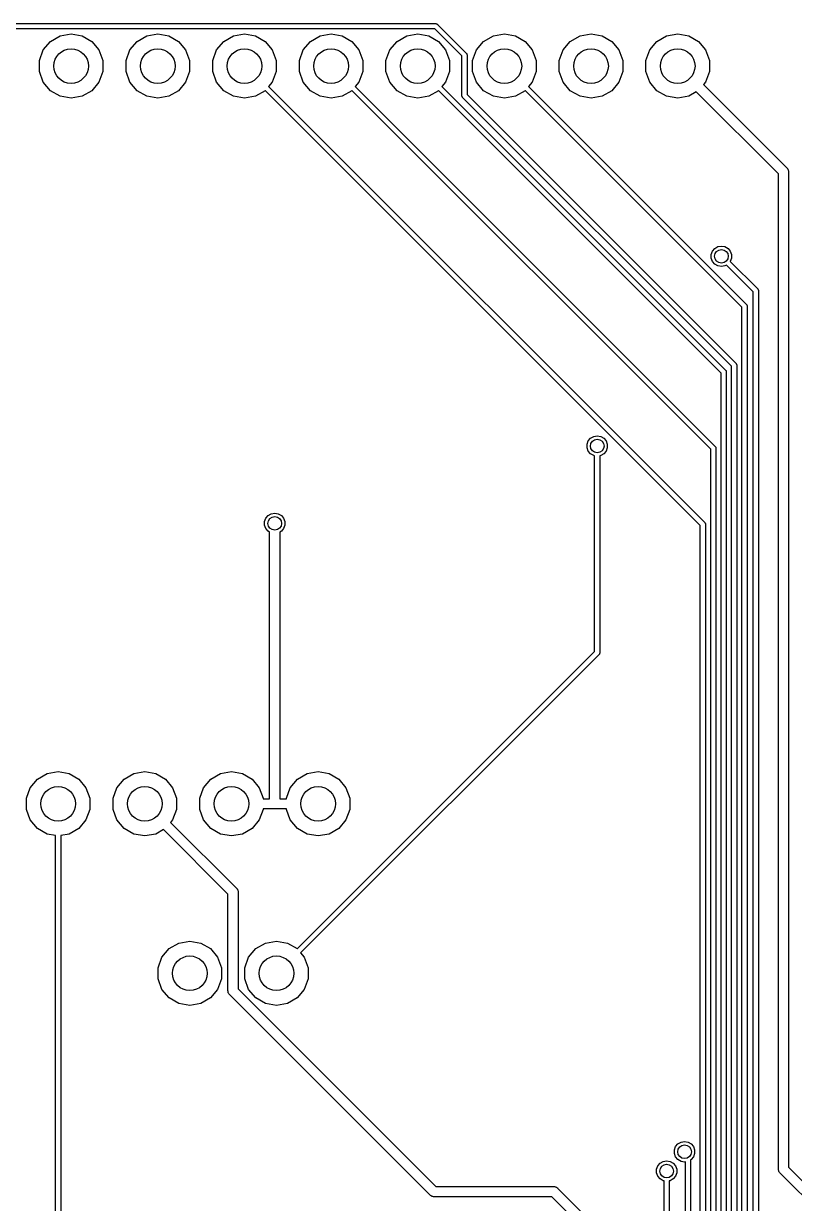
# Model space of a CAD drawing. Extents: x 0 to 100, y -163 to 0.
# Drawn here: x 26.93 to 49.52, y -35.85 to -1.25 of the extents above; entities that cross this region are included whole.
import ezdxf

# ---------------------------------------------------------------- set-up
doc = ezdxf.new("R2010")
doc.units = 0
doc.header["$MEASUREMENT"] = 0
doc.layers.add('BLACK', color=7, linetype='CONTINUOUS')

msp = doc.modelspace()

# ---------------------------------------------------------------- linework, layer by layer
at = {"layer": 'Black'}
for p, q in [((21.8688, -1.255), (39.0094, -1.255)), ((39.0094, -1.255), (39.0127, -1.25558)), ((39.0127, -1.25558), (39.016, -1.25529)), ((39.016, -1.25529), (39.0257, -1.25787)), ((39.0257, -1.25787), (39.0355, -1.2596)), ((39.0355, -1.2596), (39.0384, -1.26127)), ((39.0384, -1.26127), (39.0416, -1.26214)), ((39.0416, -1.26214), (39.0498, -1.26785)), ((39.0498, -1.26785), (39.0584, -1.27283)), ((39.0584, -1.27283), (39.0605, -1.27539)), ((39.0605, -1.27539), (39.0633, -1.27732)), ((39.0633, -1.27732), (39.9051, -2.11912)), ((38.9778, -1.4074), (21.9004, -1.4074)), ((27.7136, -1.77732), (27.9973, -1.6135)), ((27.9973, -1.6135), (28.32, -1.55661)), ((28.32, -1.55661), (28.6427, -1.6135)), ((28.6427, -1.6135), (28.9264, -1.77732)), ((30.2536, -1.77732), (30.5373, -1.6135)), ((30.5373, -1.6135), (30.86, -1.55661)), ((30.86, -1.55661), (31.1827, -1.6135)), ((31.1827, -1.6135), (31.4664, -1.77732)), ((32.7936, -1.77732), (33.0773, -1.6135)), ((33.0773, -1.6135), (33.4, -1.55661)), ((33.4, -1.55661), (33.7227, -1.6135)), ((33.7227, -1.6135), (34.0064, -1.77732)), ((35.3336, -1.77732), (35.6173, -1.6135)), ((35.6173, -1.6135), (35.94, -1.55661)), ((35.94, -1.55661), (36.2627, -1.6135)), ((36.2627, -1.6135), (36.5464, -1.77732)), ((37.8736, -1.77732), (38.1573, -1.6135)), ((38.1573, -1.6135), (38.48, -1.55661)), ((38.48, -1.55661), (38.8027, -1.6135)), ((38.8027, -1.6135), (39.0864, -1.77732)), ((39.775, -2.20456), (38.9778, -1.4074)), ((40.4136, -1.77732), (40.6973, -1.6135)), ((40.6973, -1.6135), (41.02, -1.55661)), ((41.02, -1.55661), (41.3427, -1.6135)), ((41.3427, -1.6135), (41.6264, -1.77732)), ((42.9536, -1.77732), (43.2373, -1.6135)), ((43.2373, -1.6135), (43.56, -1.55661)), ((43.56, -1.55661), (43.8827, -1.6135)), ((43.8827, -1.6135), (44.1664, -1.77732)), ((45.4936, -1.77732), (45.7773, -1.6135)), ((45.7773, -1.6135), (46.1, -1.55661)), ((46.1, -1.55661), (46.4227, -1.6135)), ((46.4227, -1.6135), (46.7064, -1.77732)), ((27.3909, -2.33618), (27.503, -2.02831)), ((27.503, -2.02831), (27.7136, -1.77732)), ((28.9264, -1.77732), (29.137, -2.02831)), ((29.137, -2.02831), (29.2491, -2.33618)), ((29.9309, -2.33618), (30.043, -2.02831)), ((30.043, -2.02831), (30.2536, -1.77732)), ((31.4664, -1.77732), (31.677, -2.02831)), ((31.677, -2.02831), (31.7891, -2.33618)), ((32.4709, -2.33618), (32.583, -2.02831)), ((32.583, -2.02831), (32.7936, -1.77732)), ((34.0064, -1.77732), (34.217, -2.02831)), ((34.217, -2.02831), (34.3291, -2.33618)), ((35.0109, -2.33618), (35.123, -2.02831)), ((35.123, -2.02831), (35.3336, -1.77732)), ((36.5464, -1.77732), (36.757, -2.02831)), ((36.757, -2.02831), (36.8691, -2.33618)), ((37.5509, -2.33618), (37.663, -2.02831)), ((37.663, -2.02831), (37.8736, -1.77732)), ((39.0864, -1.77732), (39.297, -2.02831)), ((39.297, -2.02831), (39.4091, -2.33618)), ((40.0909, -2.33618), (40.203, -2.02831)), ((40.203, -2.02831), (40.4136, -1.77732)), ((41.6264, -1.77732), (41.837, -2.02831)), ((41.837, -2.02831), (41.9491, -2.33618)), ((42.6309, -2.33618), (42.743, -2.02831)), ((42.743, -2.02831), (42.9536, -1.77732)), ((44.1664, -1.77732), (44.377, -2.02831)), ((44.377, -2.02831), (44.4891, -2.33618)), ((45.1709, -2.33618), (45.283, -2.02831)), ((45.283, -2.02831), (45.4936, -1.77732)), ((46.7064, -1.77732), (46.917, -2.02831)), ((46.917, -2.02831), (47.0291, -2.33618)), ((27.3909, -2.66382), (27.3909, -2.33618)), ((29.2491, -2.33618), (29.2491, -2.66382)), ((29.9309, -2.66382), (29.9309, -2.33618)), ((31.7891, -2.33618), (31.7891, -2.66382)), ((32.4709, -2.66382), (32.4709, -2.33618)), ((34.3291, -2.33618), (34.3291, -2.66382)), ((35.0109, -2.66382), (35.0109, -2.33618)), ((36.8691, -2.33618), (36.8691, -2.66382)), ((37.5509, -2.66382), (37.5509, -2.33618)), ((39.4091, -2.33618), (39.4091, -2.66382)), ((39.775, -3.3645), (39.775, -2.20456)), ((39.9051, -2.11912), (39.907, -2.12187)), ((39.907, -2.12187), (39.9096, -2.12402)), ((39.9096, -2.12402), (39.9145, -2.13264)), ((39.9145, -2.13264), (39.9203, -2.1408)), ((39.9203, -2.1408), (39.9211, -2.14403)), ((39.9211, -2.14403), (39.9228, -2.14694)), ((39.9228, -2.14694), (39.9245, -2.15674)), ((39.9245, -2.15674), (39.9271, -2.16636)), ((39.9271, -2.16636), (39.9268, -2.1697)), ((39.9268, -2.1697), (39.9274, -2.173)), ((39.9274, -2.173), (39.9274, -3.33294)), ((40.0909, -2.66382), (40.0909, -2.33618)), ((41.9491, -2.33618), (41.9491, -2.66382)), ((42.6309, -2.66382), (42.6309, -2.33618)), ((44.4891, -2.33618), (44.4891, -2.66382)), ((45.1709, -2.66382), (45.1709, -2.33618)), ((47.0291, -2.33618), (47.0291, -2.66382)), ((27.503, -2.97169), (27.3909, -2.66382)), ((29.2491, -2.66382), (29.137, -2.97169)), ((30.043, -2.97169), (29.9309, -2.66382)), ((31.7891, -2.66382), (31.677, -2.97169)), ((32.583, -2.97169), (32.4709, -2.66382)), ((34.3291, -2.66382), (34.217, -2.97169)), ((35.123, -2.97169), (35.0109, -2.66382)), ((36.8691, -2.66382), (36.757, -2.97169)), ((37.663, -2.97169), (37.5509, -2.66382)), ((39.4091, -2.66382), (39.297, -2.97169)), ((40.203, -2.97169), (40.0909, -2.66382)), ((41.9491, -2.66382), (41.837, -2.97169)), ((42.743, -2.97169), (42.6309, -2.66382)), ((44.4891, -2.66382), (44.377, -2.97169)), ((45.283, -2.97169), (45.1709, -2.66382)), ((47.0291, -2.66382), (46.917, -2.97169)), ((27.7136, -3.22268), (27.503, -2.97169)), ((29.137, -2.97169), (28.9264, -3.22268)), ((30.2536, -3.22268), (30.043, -2.97169)), ((31.677, -2.97169), (31.4664, -3.22268)), ((32.7936, -3.22268), (32.583, -2.97169)), ((34.217, -2.97169), (34.1086, -3.10086)), ((34.1086, -3.10086), (46.8935, -15.8857)), ((35.3336, -3.22268), (35.123, -2.97169)), ((36.757, -2.97169), (36.6486, -3.10086)), ((36.6486, -3.10086), (47.1986, -13.6508)), ((37.8736, -3.22268), (37.663, -2.97169)), ((39.297, -2.97169), (39.1886, -3.10086)), ((39.1886, -3.10086), (47.5037, -11.4159)), ((40.4136, -3.22268), (40.203, -2.97169)), ((41.837, -2.97169), (41.7286, -3.10086)), ((41.7286, -3.10086), (48.1139, -9.48612)), ((42.9536, -3.22268), (42.743, -2.97169)), ((44.377, -2.97169), (44.1664, -3.22268)), ((45.4936, -3.22268), (45.283, -2.97169)), ((46.917, -2.97169), (46.8562, -3.04411)), ((46.8562, -3.04411), (49.3077, -5.49553)), ((27.9973, -3.3865), (27.7136, -3.22268)), ((28.32, -3.44339), (27.9973, -3.3865)), ((28.6427, -3.3865), (28.32, -3.44339)), ((28.9264, -3.22268), (28.6427, -3.3865)), ((30.5373, -3.3865), (30.2536, -3.22268)), ((30.86, -3.44339), (30.5373, -3.3865)), ((31.1827, -3.3865), (30.86, -3.44339)), ((31.4664, -3.22268), (31.1827, -3.3865)), ((33.0773, -3.3865), (32.7936, -3.22268)), ((33.4, -3.44339), (33.0773, -3.3865)), ((33.7227, -3.3865), (33.4, -3.44339)), ((34.0064, -3.22268), (33.7227, -3.3865)), ((34.0103, -3.21805), (34.0064, -3.22268)), ((46.7634, -15.9712), (34.0103, -3.21805)), ((35.6173, -3.3865), (35.3336, -3.22268)), ((35.94, -3.44339), (35.6173, -3.3865)), ((36.2627, -3.3865), (35.94, -3.44339)), ((36.5464, -3.22268), (36.2627, -3.3865)), ((36.5503, -3.21805), (36.5464, -3.22268)), ((47.0685, -13.7363), (36.5503, -3.21805)), ((38.1573, -3.3865), (37.8736, -3.22268)), ((38.48, -3.44339), (38.1573, -3.3865)), ((38.8027, -3.3865), (38.48, -3.44339)), ((39.0864, -3.22268), (38.8027, -3.3865)), ((39.0903, -3.21805), (39.0864, -3.22268)), ((47.3736, -11.5014), (39.0903, -3.21805)), ((39.7756, -3.3678), (39.775, -3.3645)), ((39.7753, -3.37114), (39.7756, -3.3678)), ((39.7779, -3.38076), (39.7753, -3.37114)), ((39.7796, -3.39056), (39.7779, -3.38076)), ((39.7813, -3.39346), (39.7796, -3.39056)), ((39.7821, -3.3967), (39.7813, -3.39346)), ((39.7879, -3.40486), (39.7821, -3.3967)), ((39.7928, -3.41348), (39.7879, -3.40486)), ((39.7954, -3.41563), (39.7928, -3.41348)), ((39.7973, -3.41838), (39.7954, -3.41563)), ((47.6787, -11.2998), (39.7973, -3.41838)), ((39.9274, -3.33294), (47.8088, -11.2143)), ((40.6973, -3.3865), (40.4136, -3.22268)), ((41.02, -3.44339), (40.6973, -3.3865)), ((41.3427, -3.3865), (41.02, -3.44339)), ((41.6264, -3.22268), (41.3427, -3.3865)), ((41.6303, -3.21805), (41.6264, -3.22268)), ((47.9838, -9.57156), (41.6303, -3.21805)), ((43.2373, -3.3865), (42.9536, -3.22268)), ((43.56, -3.44339), (43.2373, -3.3865)), ((43.8827, -3.3865), (43.56, -3.44339)), ((44.1664, -3.22268), (43.8827, -3.3865)), ((45.7773, -3.3865), (45.4936, -3.22268)), ((46.1, -3.44339), (45.7773, -3.3865)), ((46.4227, -3.3865), (46.1, -3.44339)), ((46.6456, -3.25776), (46.4227, -3.3865)), ((49.0516, -5.66373), (46.6456, -3.25776)), ((49.3077, -5.49553), (49.3115, -5.50094)), ((49.3115, -5.50094), (49.3165, -5.50518)), ((49.3165, -5.50518), (49.3263, -5.52215)), ((49.3263, -5.52215), (49.3375, -5.53821)), ((49.0516, -34.8447), (49.0516, -5.66373)), ((49.3375, -5.53821), (49.3393, -5.54458)), ((49.3393, -5.54458), (49.3426, -5.5503)), ((49.3426, -5.5503), (49.346, -5.5696)), ((49.346, -5.5696), (49.351, -5.58853)), ((49.351, -5.58853), (49.3505, -5.5951)), ((49.3505, -5.5951), (49.3516, -5.6016)), ((49.3516, -5.6016), (49.3516, -34.7826)), ((47.0857, -8.02591), (47.1215, -7.92763)), ((47.1215, -7.92763), (47.1887, -7.84751)), ((47.1887, -7.84751), (47.2793, -7.79521)), ((47.2793, -7.79521), (47.3823, -7.77705)), ((47.3823, -7.77705), (47.4853, -7.79521)), ((47.4853, -7.79521), (47.5759, -7.84751)), ((47.5759, -7.84751), (47.6431, -7.92763)), ((47.6431, -7.92763), (47.6789, -8.02591)), ((47.0857, -8.13049), (47.0857, -8.02591)), ((47.1215, -8.22877), (47.0857, -8.13049)), ((47.1887, -8.30889), (47.1215, -8.22877)), ((47.6431, -8.22877), (47.642, -8.23011)), ((47.642, -8.23011), (48.4455, -9.03362)), ((47.6789, -8.13049), (47.6431, -8.22877)), ((47.6789, -8.02591), (47.6789, -8.13049)), ((47.2793, -8.36118), (47.1887, -8.30889)), ((47.3823, -8.37935), (47.2793, -8.36118)), ((47.4853, -8.36118), (47.3823, -8.37935)), ((47.5311, -8.33475), (47.4853, -8.36118)), ((48.3154, -9.11906), (47.5311, -8.33475)), ((48.3154, -48.6692), (48.3154, -9.11906)), ((48.4455, -9.03362), (48.4474, -9.03636)), ((48.4474, -9.03636), (48.45, -9.03852)), ((48.45, -9.03852), (48.4549, -9.04714)), ((48.4549, -9.04714), (48.4607, -9.0553)), ((48.4607, -9.0553), (48.4615, -9.05853)), ((48.4615, -9.05853), (48.4632, -9.06144)), ((48.4632, -9.06144), (48.4649, -9.07124)), ((48.4649, -9.07124), (48.4675, -9.08086)), ((48.4675, -9.08086), (48.4672, -9.0842)), ((48.4672, -9.0842), (48.4678, -9.0875)), ((48.4678, -9.0875), (48.4678, -48.6376)), ((47.9838, -48.7692), (47.9838, -9.57156)), ((48.1139, -9.48612), (48.1158, -9.48886)), ((48.1158, -9.48886), (48.1184, -9.49102)), ((48.1184, -9.49102), (48.1233, -9.49964)), ((48.1233, -9.49964), (48.1291, -9.5078)), ((48.1291, -9.5078), (48.1299, -9.51103)), ((48.1299, -9.51103), (48.1316, -9.51394)), ((48.1316, -9.51394), (48.1333, -9.52374)), ((48.1333, -9.52374), (48.1359, -9.53336)), ((48.1359, -9.53336), (48.1356, -9.5367)), ((48.1356, -9.5367), (48.1362, -9.54)), ((48.1362, -9.54), (48.1362, -48.7376)), ((47.6787, -48.3543), (47.6787, -11.2998)), ((47.8088, -11.2143), (47.8107, -11.2171)), ((47.8107, -11.2171), (47.8133, -11.2192)), ((47.8133, -11.2192), (47.8182, -11.2278)), ((47.8182, -11.2278), (47.824, -11.236)), ((47.824, -11.236), (47.8248, -11.2392)), ((47.8248, -11.2392), (47.8265, -11.2421)), ((47.8265, -11.2421), (47.8282, -11.2519)), ((47.8282, -11.2519), (47.8308, -11.2616)), ((47.8308, -11.2616), (47.8305, -11.2649)), ((47.8305, -11.2649), (47.8311, -11.2682)), ((47.8311, -11.2682), (47.8311, -48.3859)), ((47.3736, -48.2278), (47.3736, -11.5014)), ((47.5037, -11.4159), (47.5056, -11.4187)), ((47.5056, -11.4187), (47.5082, -11.4208)), ((47.5082, -11.4208), (47.5131, -11.4294)), ((47.5131, -11.4294), (47.5189, -11.4376)), ((47.5189, -11.4376), (47.5197, -11.4408)), ((47.5197, -11.4408), (47.5214, -11.4437)), ((47.5214, -11.4437), (47.5231, -11.4535)), ((47.5231, -11.4535), (47.5257, -11.4632)), ((47.5257, -11.4632), (47.5254, -11.4665)), ((47.5254, -11.4665), (47.526, -11.4698)), ((47.526, -11.4698), (47.526, -48.2594)), ((43.4449, -13.5876), (43.4807, -13.4893)), ((43.4807, -13.4893), (43.5479, -13.4092)), ((43.5479, -13.4092), (43.6385, -13.3569)), ((43.6385, -13.3569), (43.7415, -13.3388)), ((43.7415, -13.3388), (43.8445, -13.3569)), ((43.8445, -13.3569), (43.9351, -13.4092)), ((43.9351, -13.4092), (44.0023, -13.4893)), ((44.0023, -13.4893), (44.0381, -13.5876)), ((43.4449, -13.6922), (43.4449, -13.5876)), ((43.4807, -13.7905), (43.4449, -13.6922)), ((43.5479, -13.8706), (43.4807, -13.7905)), ((44.0023, -13.7905), (43.9351, -13.8706)), ((44.0381, -13.6922), (44.0023, -13.7905)), ((44.0381, -13.5876), (44.0381, -13.6922)), ((47.0685, -48.1013), (47.0685, -13.7363)), ((47.1986, -13.6508), (47.2005, -13.6536)), ((47.2005, -13.6536), (47.2031, -13.6557)), ((47.2031, -13.6557), (47.2081, -13.6643)), ((47.2081, -13.6643), (47.2138, -13.6725)), ((47.2138, -13.6725), (47.2146, -13.6757)), ((47.2146, -13.6757), (47.2163, -13.6786)), ((47.2163, -13.6786), (47.218, -13.6884)), ((47.218, -13.6884), (47.2206, -13.6981)), ((47.2206, -13.6981), (47.2203, -13.7014)), ((47.2203, -13.7014), (47.2209, -13.7047)), ((47.2209, -13.7047), (47.2209, -48.1329)), ((43.6385, -13.9229), (43.5479, -13.8706)), ((43.6653, -13.9276), (43.6385, -13.9229)), ((43.6653, -19.6669), (43.6653, -13.9276)), ((43.8445, -13.9229), (43.8177, -13.9276)), ((43.8177, -13.9276), (43.8177, -19.6985)), ((43.9351, -13.8706), (43.8445, -13.9229)), ((33.9934, -15.8553), (34.0292, -15.757)), ((33.9934, -15.9599), (33.9934, -15.8553)), ((34.0292, -15.757), (34.0964, -15.6769)), ((34.0964, -15.6769), (34.187, -15.6246)), ((34.187, -15.6246), (34.29, -15.6064)), ((34.29, -15.6064), (34.393, -15.6246)), ((34.393, -15.6246), (34.4836, -15.6769)), ((34.4836, -15.6769), (34.5508, -15.757)), ((34.5508, -15.757), (34.5866, -15.8553)), ((34.5866, -15.8553), (34.5866, -15.9599)), ((46.8935, -15.8857), (46.8954, -15.8885)), ((46.8954, -15.8885), (46.898, -15.8906)), ((46.898, -15.8906), (46.903, -15.8992)), ((46.903, -15.8992), (46.9087, -15.9074)), ((46.9087, -15.9074), (46.9095, -15.9106)), ((46.9095, -15.9106), (46.9112, -15.9135)), ((34.0292, -16.0582), (33.9934, -15.9599)), ((34.0964, -16.1383), (34.0292, -16.0582)), ((34.14, -16.1634), (34.0964, -16.1383)), ((34.14, -23.98), (34.14, -16.1634)), ((34.4836, -16.1383), (34.44, -16.1634)), ((34.44, -16.1634), (34.44, -23.98)), ((34.5508, -16.0582), (34.4836, -16.1383)), ((34.5866, -15.9599), (34.5508, -16.0582)), ((46.7634, -47.9748), (46.7634, -15.9712)), ((46.9112, -15.9135), (46.9129, -15.9233)), ((46.9129, -15.9233), (46.9155, -15.933)), ((46.9155, -15.933), (46.9152, -15.9363)), ((46.9152, -15.9363), (46.9158, -15.9396)), ((46.9158, -15.9396), (46.9158, -48.0064)), ((34.9503, -28.382), (43.6653, -19.6669)), ((43.8148, -19.7148), (43.8131, -19.7246)), ((43.8174, -19.7051), (43.8148, -19.7148)), ((43.8177, -19.6985), (43.8171, -19.7018)), ((43.8171, -19.7018), (43.8174, -19.7051)), ((43.7954, -19.7524), (35.0486, -28.4991)), ((43.7973, -19.7496), (43.7954, -19.7524)), ((43.7999, -19.7475), (43.7973, -19.7496)), ((43.8048, -19.7389), (43.7999, -19.7475)), ((43.8106, -19.7307), (43.8048, -19.7389)), ((43.8114, -19.7275), (43.8106, -19.7307)), ((43.8131, -19.7246), (43.8114, -19.7275)), ((27.123, -23.6583), (27.3336, -23.4073)), ((27.3336, -23.4073), (27.6173, -23.2435)), ((27.6173, -23.2435), (27.94, -23.1866)), ((27.94, -23.1866), (28.2627, -23.2435)), ((28.2627, -23.2435), (28.5464, -23.4073)), ((28.5464, -23.4073), (28.757, -23.6583)), ((29.663, -23.6583), (29.8736, -23.4073)), ((29.8736, -23.4073), (30.1573, -23.2435)), ((30.1573, -23.2435), (30.48, -23.1866)), ((30.48, -23.1866), (30.8027, -23.2435)), ((30.8027, -23.2435), (31.0864, -23.4073)), ((31.0864, -23.4073), (31.297, -23.6583)), ((32.203, -23.6583), (32.4136, -23.4073)), ((32.4136, -23.4073), (32.6973, -23.2435)), ((32.6973, -23.2435), (33.02, -23.1866)), ((33.02, -23.1866), (33.3427, -23.2435)), ((33.3427, -23.2435), (33.6264, -23.4073)), ((33.6264, -23.4073), (33.837, -23.6583)), ((34.743, -23.6583), (34.9536, -23.4073)), ((34.9536, -23.4073), (35.2373, -23.2435)), ((35.2373, -23.2435), (35.56, -23.1866)), ((35.56, -23.1866), (35.8827, -23.2435)), ((35.8827, -23.2435), (36.1664, -23.4073)), ((36.1664, -23.4073), (36.377, -23.6583)), ((27.0109, -23.9662), (27.123, -23.6583)), ((28.757, -23.6583), (28.8691, -23.9662)), ((29.5509, -23.9662), (29.663, -23.6583)), ((31.297, -23.6583), (31.4091, -23.9662)), ((32.0909, -23.9662), (32.203, -23.6583)), ((33.837, -23.6583), (33.9491, -23.9662)), ((34.6309, -23.9662), (34.743, -23.6583)), ((36.377, -23.6583), (36.4891, -23.9662)), ((27.0109, -24.2938), (27.0109, -23.9662)), ((28.8691, -23.9662), (28.8691, -24.2938)), ((29.5509, -24.2938), (29.5509, -23.9662)), ((31.4091, -23.9662), (31.4091, -24.2938)), ((32.0909, -24.2938), (32.0909, -23.9662)), ((33.9491, -23.9662), (33.9491, -23.98)), ((33.9491, -23.98), (34.14, -23.98)), ((34.44, -23.98), (34.6309, -23.98)), ((34.6309, -23.98), (34.6309, -23.9662)), ((36.4891, -23.9662), (36.4891, -24.2938)), ((27.123, -24.6017), (27.0109, -24.2938)), ((28.8691, -24.2938), (28.757, -24.6017)), ((29.663, -24.6017), (29.5509, -24.2938)), ((31.4091, -24.2938), (31.297, -24.6017)), ((32.203, -24.6017), (32.0909, -24.2938)), ((33.9491, -24.2938), (33.837, -24.6017)), ((34.29, -24.28), (33.9491, -24.28)), ((33.9491, -24.28), (33.9491, -24.2938)), ((34.6309, -24.28), (34.29, -24.28)), ((34.6309, -24.2938), (34.6309, -24.28)), ((34.743, -24.6017), (34.6309, -24.2938)), ((36.4891, -24.2938), (36.377, -24.6017)), ((27.3336, -24.8527), (27.123, -24.6017)), ((27.6173, -25.0165), (27.3336, -24.8527)), ((28.5464, -24.8527), (28.2627, -25.0165)), ((28.757, -24.6017), (28.5464, -24.8527)), ((29.8736, -24.8527), (29.663, -24.6017)), ((30.1573, -25.0165), (29.8736, -24.8527)), ((31.0256, -24.8878), (30.8027, -25.0165)), ((32.92, -26.7821), (31.0256, -24.8878)), ((31.297, -24.6017), (31.2362, -24.6741)), ((31.2362, -24.6741), (33.1761, -26.6139)), ((32.4136, -24.8527), (32.203, -24.6017)), ((32.6973, -25.0165), (32.4136, -24.8527)), ((33.6264, -24.8527), (33.3427, -25.0165)), ((33.837, -24.6017), (33.6264, -24.8527)), ((34.9536, -24.8527), (34.743, -24.6017)), ((35.2373, -25.0165), (34.9536, -24.8527)), ((36.1664, -24.8527), (35.8827, -25.0165)), ((36.377, -24.6017), (36.1664, -24.8527)), ((27.8638, -25.06), (27.6173, -25.0165)), ((27.8638, -46.1595), (27.8638, -25.06)), ((28.2627, -25.0165), (28.0162, -25.06)), ((28.0162, -25.06), (28.0162, -46.1279)), ((30.48, -25.0734), (30.1573, -25.0165)), ((30.8027, -25.0165), (30.48, -25.0734)), ((33.02, -25.0734), (32.6973, -25.0165)), ((33.3427, -25.0165), (33.02, -25.0734)), ((35.56, -25.0734), (35.2373, -25.0165)), ((35.8827, -25.0165), (35.56, -25.0734)), ((33.1761, -26.6139), (33.1799, -26.6193)), ((33.1799, -26.6193), (33.1849, -26.6236)), ((33.1849, -26.6236), (33.1947, -26.6406)), ((32.92, -29.6182), (32.92, -26.7821)), ((33.1947, -26.6406), (33.2059, -26.6566)), ((33.2059, -26.6566), (33.2077, -26.663)), ((33.2077, -26.663), (33.211, -26.6687)), ((33.211, -26.6687), (33.2144, -26.688)), ((33.2144, -26.688), (33.2194, -26.7069)), ((33.2194, -26.7069), (33.2189, -26.7135)), ((33.2189, -26.7135), (33.22, -26.72)), ((33.22, -26.72), (33.22, -29.5561)), ((31.1936, -28.3773), (31.4773, -28.2135)), ((31.4773, -28.2135), (31.8, -28.1566)), ((31.8, -28.1566), (32.1227, -28.2135)), ((32.1227, -28.2135), (32.4064, -28.3773)), ((33.7336, -28.3773), (34.0173, -28.2135)), ((34.0173, -28.2135), (34.34, -28.1566)), ((34.34, -28.1566), (34.6627, -28.2135)), ((34.6627, -28.2135), (34.9464, -28.3773)), ((30.8709, -28.9362), (30.983, -28.6283)), ((30.983, -28.6283), (31.1936, -28.3773)), ((32.4064, -28.3773), (32.617, -28.6283)), ((32.617, -28.6283), (32.7291, -28.9362)), ((33.4109, -28.9362), (33.523, -28.6283)), ((33.523, -28.6283), (33.7336, -28.3773)), ((34.9464, -28.3773), (34.9503, -28.382)), ((35.0486, -28.4991), (35.157, -28.6283)), ((35.157, -28.6283), (35.2691, -28.9362)), ((30.8709, -29.2638), (30.8709, -28.9362)), ((32.7291, -28.9362), (32.7291, -29.2638)), ((33.4109, -29.2638), (33.4109, -28.9362)), ((35.2691, -28.9362), (35.2691, -29.2638)), ((30.983, -29.5717), (30.8709, -29.2638)), ((32.7291, -29.2638), (32.617, -29.5717)), ((33.523, -29.5717), (33.4109, -29.2638)), ((35.2691, -29.2638), (35.157, -29.5717)), ((31.1936, -29.8227), (30.983, -29.5717)), ((32.617, -29.5717), (32.4064, -29.8227)), ((32.9211, -29.6247), (32.92, -29.6182)), ((32.9206, -29.6313), (32.9211, -29.6247)), ((32.9256, -29.6502), (32.9206, -29.6313)), ((32.929, -29.6695), (32.9256, -29.6502)), ((32.9323, -29.6752), (32.929, -29.6695)), ((32.9341, -29.6816), (32.9323, -29.6752)), ((32.9453, -29.6976), (32.9341, -29.6816)), ((32.9551, -29.7146), (32.9453, -29.6976)), ((32.9601, -29.7189), (32.9551, -29.7146)), ((32.9639, -29.7243), (32.9601, -29.7189)), ((38.8483, -35.6087), (32.9639, -29.7243)), ((33.22, -29.5561), (39.0165, -35.3526)), ((33.7336, -29.8227), (33.523, -29.5717)), ((35.157, -29.5717), (34.9464, -29.8227)), ((31.4773, -29.9865), (31.1936, -29.8227)), ((31.8, -30.0434), (31.4773, -29.9865)), ((32.1227, -29.9865), (31.8, -30.0434)), ((32.4064, -29.8227), (32.1227, -29.9865)), ((34.0173, -29.9865), (33.7336, -29.8227)), ((34.34, -30.0434), (34.0173, -29.9865)), ((34.6627, -29.9865), (34.34, -30.0434)), ((34.9464, -29.8227), (34.6627, -29.9865)), ((46.0047, -34.2792), (46.0405, -34.1809)), ((46.0405, -34.1809), (46.1077, -34.1008)), ((46.1077, -34.1008), (46.1983, -34.0485)), ((46.1983, -34.0485), (46.3013, -34.0304)), ((46.3013, -34.0304), (46.4043, -34.0485)), ((46.4043, -34.0485), (46.4949, -34.1008)), ((46.4949, -34.1008), (46.5621, -34.1809)), ((46.5621, -34.1809), (46.5979, -34.2792)), ((46.0047, -34.3838), (46.0047, -34.2792)), ((46.0405, -34.4821), (46.0047, -34.3838)), ((46.1077, -34.5622), (46.0405, -34.4821)), ((46.1983, -34.6145), (46.1077, -34.5622)), ((46.4949, -34.5622), (46.4774, -34.5723)), ((46.4774, -34.5723), (46.4774, -48.0132)), ((46.5621, -34.4821), (46.4949, -34.5622)), ((46.5979, -34.3838), (46.5621, -34.4821)), ((46.5979, -34.2792), (46.5979, -34.3838)), ((45.4808, -34.8475), (45.5166, -34.7492)), ((45.4808, -34.9521), (45.4808, -34.8475)), ((45.5166, -34.7492), (45.5838, -34.6691)), ((45.5838, -34.6691), (45.6744, -34.6168)), ((45.6744, -34.6168), (45.7774, -34.5987)), ((45.7774, -34.5987), (45.8804, -34.6168)), ((45.8804, -34.6168), (45.971, -34.6691)), ((45.971, -34.6691), (46.0382, -34.7492)), ((46.0382, -34.7492), (46.074, -34.8475)), ((46.074, -34.8475), (46.074, -34.9521)), ((46.3013, -34.6326), (46.1983, -34.6145)), ((46.325, -34.6285), (46.3013, -34.6326)), ((46.325, -47.9816), (46.325, -34.6285)), ((49.0527, -34.8512), (49.0516, -34.8447)), ((49.0522, -34.8578), (49.0527, -34.8512)), ((49.0572, -34.8767), (49.0522, -34.8578)), ((49.0606, -34.896), (49.0572, -34.8767)), ((49.0639, -34.9017), (49.0606, -34.896)), ((49.0657, -34.9081), (49.0639, -34.9017)), ((49.0769, -34.9241), (49.0657, -34.9081)), ((49.0867, -34.9411), (49.0769, -34.9241)), ((49.3516, -34.7826), (51.1113, -36.5422)), ((45.5166, -35.0504), (45.4808, -34.9521)), ((45.5838, -35.1305), (45.5166, -35.0504)), ((45.6744, -35.1828), (45.5838, -35.1305)), ((45.7012, -35.1875), (45.6744, -35.1828)), ((45.7012, -40.4238), (45.7012, -35.1875)), ((45.8804, -35.1828), (45.8536, -35.1875)), ((45.8536, -35.1875), (45.8536, -40.5)), ((45.971, -35.1305), (45.8804, -35.1828)), ((46.0382, -35.0504), (45.971, -35.1305)), ((46.074, -34.9521), (46.0382, -35.0504)), ((49.0917, -34.9454), (49.0867, -34.9411)), ((49.0955, -34.9508), (49.0917, -34.9454)), ((50.8552, -36.7104), (49.0955, -34.9508)), ((38.8537, -35.6125), (38.8483, -35.6087)), ((38.858, -35.6175), (38.8537, -35.6125)), ((38.875, -35.6273), (38.858, -35.6175)), ((38.891, -35.6385), (38.875, -35.6273)), ((39.0165, -35.3526), (42.4747, -35.3526)), ((42.4747, -35.3526), (42.4812, -35.3537)), ((42.4812, -35.3537), (42.4878, -35.3532)), ((42.4878, -35.3532), (42.5067, -35.3582)), ((42.5067, -35.3582), (42.526, -35.3616)), ((42.526, -35.3616), (42.5317, -35.3649)), ((42.5317, -35.3649), (42.5381, -35.3667)), ((42.5381, -35.3667), (42.5541, -35.3779)), ((42.5541, -35.3779), (42.5711, -35.3877)), ((42.5711, -35.3877), (42.5754, -35.3927)), ((42.5754, -35.3927), (42.5808, -35.3965)), ((42.5808, -35.3965), (43.9842, -36.8)), ((38.8974, -35.6403), (38.891, -35.6385)), ((38.9031, -35.6436), (38.8974, -35.6403)), ((38.9224, -35.647), (38.9031, -35.6436)), ((38.9413, -35.652), (38.9224, -35.647)), ((38.9479, -35.6515), (38.9413, -35.652)), ((38.9544, -35.6526), (38.9479, -35.6515)), ((42.4126, -35.6526), (38.9544, -35.6526)), ((43.8975, -37.1375), (42.4126, -35.6526))]:
    msp.add_line(p, q, dxfattribs=at)
for centre, radius in [((28.32, -2.5), 0.508), ((30.86, -2.5), 0.508), ((33.4, -2.5), 0.508), ((35.94, -2.5), 0.508), ((38.48, -2.5), 0.508), ((41.02, -2.5), 0.508), ((43.56, -2.5), 0.508), ((46.1, -2.5), 0.508), ((47.3823, -8.0782), 0.2), ((43.7415, -13.6399), 0.2), ((34.29, -15.9076), 0.2), ((27.94, -24.13), 0.508), ((30.48, -24.13), 0.508), ((33.02, -24.13), 0.508), ((35.56, -24.13), 0.508), ((31.8, -29.1), 0.508), ((34.34, -29.1), 0.508), ((46.3013, -34.3315), 0.2), ((45.7774, -34.8998), 0.2)]:
    msp.add_circle(centre, radius, dxfattribs=at)

doc.saveas('drawing.dxf')
